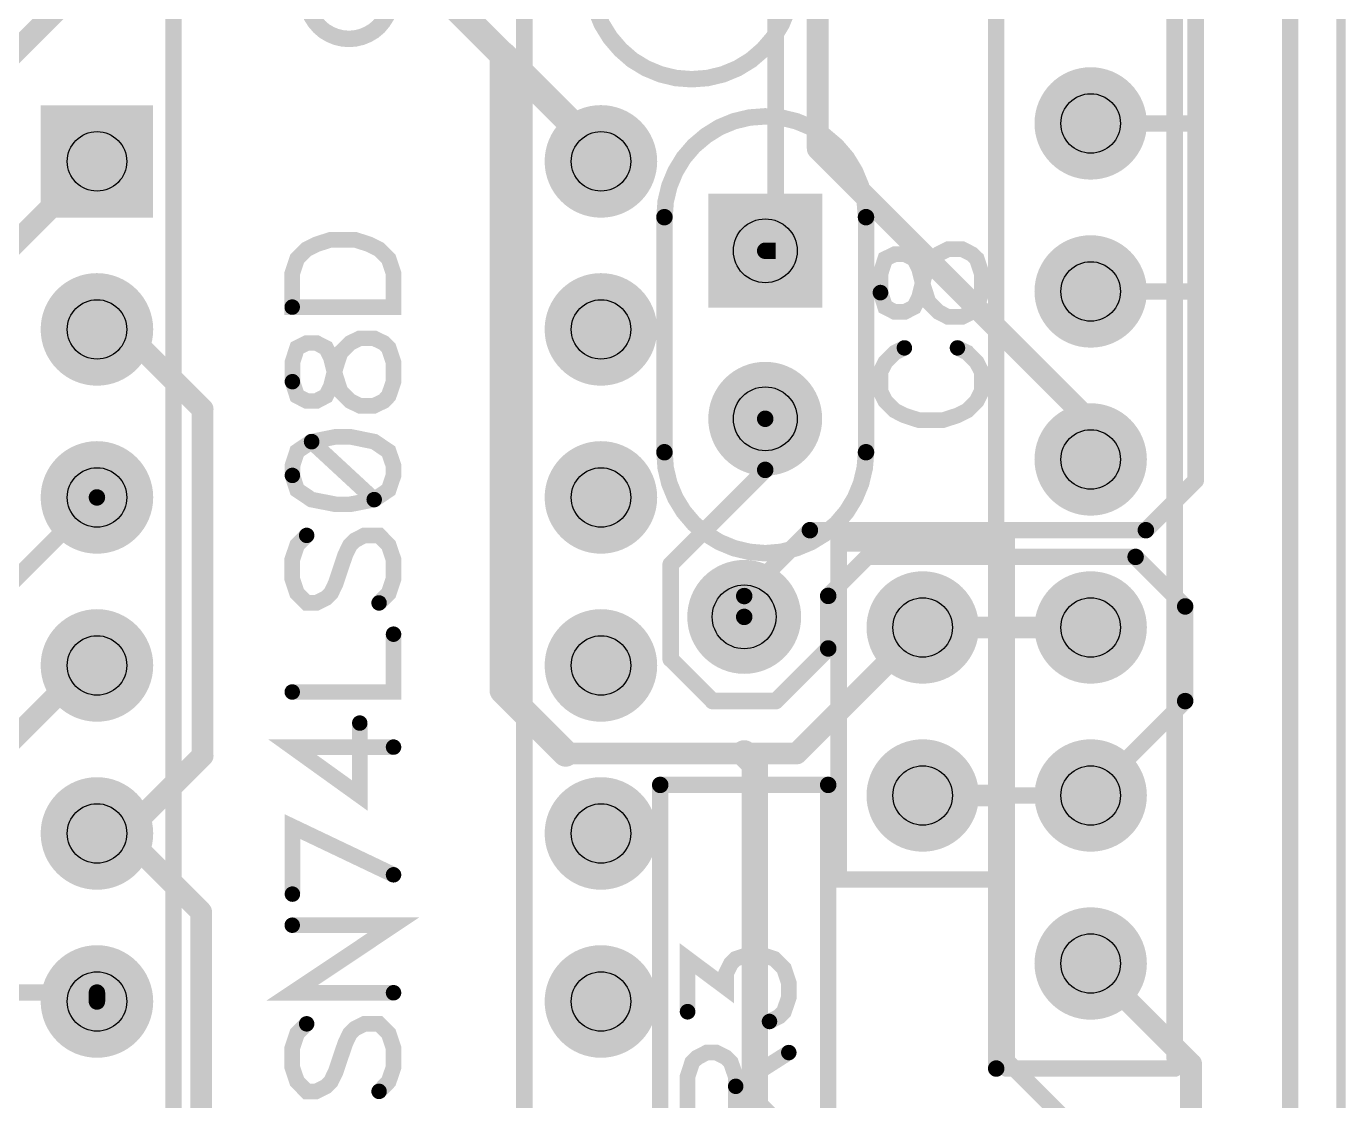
# Model space of a CAD drawing. Extents: x 0 to 2.88, y -0.23 to 2.17.
# Drawn here: x 2.091 to 2.877, y 0.843 to 1.483 of the extents above; entities that cross this region are included whole.
import ezdxf

# ---------------------------------------------------------------- set-up
doc = ezdxf.new("R2010")
doc.units = 0
for name, color, linetype in [('Board_Outline', 13, 'CONTINUOUS'), ('Bottom', 6, 'CONTINUOUS'), ('Bottom_Mask', 10, 'CONTINUOUS'), ('Drill_Bottom', 8, 'CONTINUOUS'), ('Drill_Top', 7, 'CONTINUOUS'), ('Top', 5, 'CONTINUOUS'), ('Top_Mask', 3, 'CONTINUOUS'), ('Top_Silk', 2, 'CONTINUOUS')]:
    doc.layers.add(name, color=color, linetype=linetype)

msp = doc.modelspace()

# ---------------------------------------------------------------- linework, layer by layer
at = {"layer": 'Board_Outline', "linetype": 'CONTINUOUS', "const_width": 0.0055}
msp.add_lwpolyline([(0, 2.1654), (2.874, 2.1654), (2.874, 0), (0, 0), (0, 2.1654)], dxfattribs=at)
at = {"layer": 'Bottom', "linetype": 'CONTINUOUS'}
for points, const_width in [([(2.8438, 0.4737), (2.8438, 2.0375)], 0.0098), ([(2.5625, 1.6625), (2.5625, 1.4099)], 0.013), ([(2.5375, 1.6563), (2.5375, 1.3492)], 0.0098), ([(2.7875, 1.5375), (2.7875, 1.425)], 0.0098), ([(2.0813, 1.4642), (2.1189, 1.5017)], 0.013), ([(2.339, 1.5017), (2.4335, 1.4072)], 0.0157), ([(2.4388, 1.4024), (2.375, 1.4661)], 0.0157), ([(2.375, 1.4661), (2.375, 1.0875)], 0.0157), ([(2.725, 1.425), (2.7875, 1.425)], 0.0098), ([(2.7875, 1.425), (2.7875, 1.325)], 0.0098), ([(2.4335, 1.4072), (2.4335, 1.4024)], 0.0157), ([(2.5625, 1.4099), (2.7474, 1.225)], 0.013), ([(2.1335, 1.4024), (2.0812, 1.3501)], 0.013), ([(2.4335, 1.4024), (2.4388, 1.4024)], 0.0157), ([(2.5375, 1.3492), (2.5313, 1.3492)], 0.0098), ([(2.725, 1.325), (2.7875, 1.325)], 0.0098), ([(2.7875, 1.325), (2.7875, 1.2125)], 0.0098), ([(2.1335, 1.3024), (2.1367, 1.3056)], 0.013), ([(2.1367, 1.3056), (2.1456, 1.3056)], 0.013), ([(2.1456, 1.3056), (2.1963, 1.2549)], 0.013), ([(2.1963, 1.2549), (2.1963, 1.0486)], 0.013), ([(2.5313, 1.2492), (2.5313, 1.2188)], 0.0098), ([(2.7474, 1.225), (2.725, 1.225)], 0.013), ([(2.5313, 1.2188), (2.475, 1.1625)], 0.0098), ([(2.7875, 1.2125), (2.7579, 1.1829)], 0.0098), ([(2.1335, 1.2024), (1.9686, 1.0375)], 0.0098), ([(2.5579, 1.1829), (2.5187, 1.1437)], 0.0098), ([(2.7579, 1.1829), (2.5579, 1.1829)], 0.0098), ([(2.5688, 1.1438), (2.592, 1.167)], 0.0098), ([(2.592, 1.167), (2.7517, 1.167)], 0.0098), ([(2.7517, 1.167), (2.7812, 1.1375)], 0.0098), ([(2.475, 1.1625), (2.475, 1.1062)], 0.0098), ([(2.5187, 1.1437), (2.5187, 1.1313)], 0.0098), ([(2.5688, 1.1125), (2.5688, 1.1438)], 0.0098), ([(2.7812, 1.1375), (2.7812, 1.0812)], 0.0098), ([(2.55, 1.05), (2.625, 1.125)], 0.013), ([(2.625, 1.125), (2.725, 1.125)], 0.013), ([(2.5375, 1.0812), (2.5688, 1.1125)], 0.0098), ([(2.1274, 1.1024), (2.0126, 0.9876)], 0.013), ([(2.1335, 1.1024), (2.1274, 1.1024)], 0.013), ([(2.475, 1.1062), (2.5, 1.0812)], 0.0098), ([(2.375, 1.0875), (2.4125, 1.05)], 0.0157), ([(2.5, 1.0812), (2.5375, 1.0812)], 0.0098), ([(2.7812, 1.0812), (2.725, 1.025)], 0.0098), ([(2.1963, 1.0486), (2.1501, 1.0024)], 0.013), ([(2.4125, 1.05), (2.5188, 1.05)], 0.013), ([(2.525, 1.0438), (2.5188, 1.05)], 0.0157), ([(2.5188, 1.05), (2.55, 1.05)], 0.013), ([(2.525, 0.84), (2.525, 1.0438)], 0.0157), ([(2.675, 1.025), (2.625, 1.025)], 0.013), ([(2.675, 0.8671), (2.675, 1.025)], 0.0098), ([(2.675, 1.025), (2.725, 1.025)], 0.0098), ([(2.1335, 1.0024), (2.1409, 0.9949)], 0.013), ([(2.1501, 1.0024), (2.1335, 1.0024)], 0.013), ([(2.1409, 0.9949), (2.1563, 0.9949)], 0.013), ([(2.1563, 0.9949), (2.1955, 0.9557)], 0.013), ([(2.1955, 0.9557), (2.1955, 0.7302)], 0.013), ([(2.7847, 0.8653), (2.725, 0.925)], 0.013), ([(2.022, 0.9077), (2.1335, 0.9077)], 0.0098), ([(2.1335, 0.9077), (2.1335, 0.9024)], 0.0098), ([(2.7339, 0.8083), (2.675, 0.8671)], 0.0098), ([(2.7847, 0.5705), (2.7847, 0.8653)], 0.013), ([(2.6634, 0.7017), (2.525, 0.84)], 0.0157)]:
    msp.add_lwpolyline(points, dxfattribs=dict(at, const_width=const_width))
for points, const_width in [([(2.3711, 1.4661, 1), (2.3789, 1.4661, 1), (2.3711, 1.4661, 1)], 0.0079), ([(2.3711, 1.4661, 1), (2.3789, 1.4661, 1), (2.3711, 1.4661, 1)], 0.0079), ([(2.7398, 1.425, 1), (2.7102, 1.425, 1), (2.7398, 1.425, 1)], 0.0295), ([(2.4482, 1.4024, 1), (2.4187, 1.4024, 1), (2.4482, 1.4024, 1)], 0.0295), ([(2.7225, 1.425, 1), (2.7275, 1.425, 1), (2.7225, 1.425, 1)], 0.0049), ([(2.785, 1.425, 1), (2.79, 1.425, 1), (2.785, 1.425, 1)], 0.0049), ([(2.785, 1.425, 1), (2.79, 1.425, 1), (2.785, 1.425, 1)], 0.0049), ([(2.785, 1.425, 1), (2.79, 1.425, 1), (2.785, 1.425, 1)], 0.0049), ([(2.4295, 1.4072, 1), (2.4374, 1.4072, 1), (2.4295, 1.4072, 1)], 0.0079), ([(2.4295, 1.4072, 1), (2.4374, 1.4072, 1), (2.4295, 1.4072, 1)], 0.0079), ([(2.5593, 1.4099, 1), (2.5657, 1.4099, 1), (2.5593, 1.4099, 1)], 0.0065), ([(2.5593, 1.4099, 1), (2.5657, 1.4099, 1), (2.5593, 1.4099, 1)], 0.0065), ([(2.1302, 1.4024, 1), (2.1367, 1.4024, 1), (2.1302, 1.4024, 1)], 0.0065), ([(2.4295, 1.4024, 1), (2.4374, 1.4024, 1), (2.4295, 1.4024, 1)], 0.0079), ([(2.4295, 1.4024, 1), (2.4374, 1.4024, 1), (2.4295, 1.4024, 1)], 0.0079), ([(2.4348, 1.4024, 1), (2.4427, 1.4024, 1), (2.4348, 1.4024, 1)], 0.0079), ([(2.4348, 1.4024, 1), (2.4427, 1.4024, 1), (2.4348, 1.4024, 1)], 0.0079), ([(2.5288, 1.3492, 1), (2.5337, 1.3492, 1), (2.5288, 1.3492, 1)], 0.0049), ([(2.535, 1.3492, 1), (2.54, 1.3492, 1), (2.535, 1.3492, 1)], 0.0049), ([(2.535, 1.3492, 1), (2.54, 1.3492, 1), (2.535, 1.3492, 1)], 0.0049), ([(2.7398, 1.325, 1), (2.7102, 1.325, 1), (2.7398, 1.325, 1)], 0.0295), ([(2.1482, 1.3024, 1), (2.1187, 1.3024, 1), (2.1482, 1.3024, 1)], 0.0295), ([(2.4482, 1.3024, 1), (2.4187, 1.3024, 1), (2.4482, 1.3024, 1)], 0.0295), ([(2.7225, 1.325, 1), (2.7275, 1.325, 1), (2.7225, 1.325, 1)], 0.0049), ([(2.785, 1.325, 1), (2.79, 1.325, 1), (2.785, 1.325, 1)], 0.0049), ([(2.785, 1.325, 1), (2.79, 1.325, 1), (2.785, 1.325, 1)], 0.0049), ([(2.785, 1.325, 1), (2.79, 1.325, 1), (2.785, 1.325, 1)], 0.0049), ([(2.1334, 1.3056, 1), (2.1399, 1.3056, 1), (2.1334, 1.3056, 1)], 0.0065), ([(2.1334, 1.3056, 1), (2.1399, 1.3056, 1), (2.1334, 1.3056, 1)], 0.0065), ([(2.1423, 1.3056, 1), (2.1488, 1.3056, 1), (2.1423, 1.3056, 1)], 0.0065), ([(2.1423, 1.3056, 1), (2.1488, 1.3056, 1), (2.1423, 1.3056, 1)], 0.0065), ([(2.1302, 1.3024, 1), (2.1367, 1.3024, 1), (2.1302, 1.3024, 1)], 0.0065), ([(2.5463, 1.2492, 1), (2.5163, 1.2492, 1), (2.5463, 1.2492, 1)], 0.03), ([(2.1931, 1.2549, 1), (2.1996, 1.2549, 1), (2.1931, 1.2549, 1)], 0.0065), ([(2.1931, 1.2549, 1), (2.1996, 1.2549, 1), (2.1931, 1.2549, 1)], 0.0065), ([(2.5288, 1.2492, 1), (2.5337, 1.2492, 1), (2.5288, 1.2492, 1)], 0.0049), ([(2.7398, 1.225, 1), (2.7102, 1.225, 1), (2.7398, 1.225, 1)], 0.0295), ([(2.1482, 1.2024, 1), (2.1187, 1.2024, 1), (2.1482, 1.2024, 1)], 0.0295), ([(2.4482, 1.2024, 1), (2.4187, 1.2024, 1), (2.4482, 1.2024, 1)], 0.0295), ([(2.7218, 1.225, 1), (2.7282, 1.225, 1), (2.7218, 1.225, 1)], 0.0065), ([(2.7442, 1.225, 1), (2.7507, 1.225, 1), (2.7442, 1.225, 1)], 0.0065), ([(2.7442, 1.225, 1), (2.7507, 1.225, 1), (2.7442, 1.225, 1)], 0.0065), ([(2.5288, 1.2188, 1), (2.5337, 1.2188, 1), (2.5288, 1.2188, 1)], 0.0049), ([(2.5288, 1.2188, 1), (2.5337, 1.2188, 1), (2.5288, 1.2188, 1)], 0.0049), ([(2.785, 1.2125, 1), (2.79, 1.2125, 1), (2.785, 1.2125, 1)], 0.0049), ([(2.785, 1.2125, 1), (2.79, 1.2125, 1), (2.785, 1.2125, 1)], 0.0049), ([(2.131, 1.2024, 1), (2.1359, 1.2024, 1), (2.131, 1.2024, 1)], 0.0049), ([(2.5554, 1.1829, 1), (2.5603, 1.1829, 1), (2.5554, 1.1829, 1)], 0.0049), ([(2.5554, 1.1829, 1), (2.5603, 1.1829, 1), (2.5554, 1.1829, 1)], 0.0049), ([(2.7554, 1.1829, 1), (2.7603, 1.1829, 1), (2.7554, 1.1829, 1)], 0.0049), ([(2.7554, 1.1829, 1), (2.7603, 1.1829, 1), (2.7554, 1.1829, 1)], 0.0049), ([(2.5895, 1.167, 1), (2.5945, 1.167, 1), (2.5895, 1.167, 1)], 0.0049), ([(2.5895, 1.167, 1), (2.5945, 1.167, 1), (2.5895, 1.167, 1)], 0.0049), ([(2.7493, 1.167, 1), (2.7542, 1.167, 1), (2.7493, 1.167, 1)], 0.0049), ([(2.7493, 1.167, 1), (2.7542, 1.167, 1), (2.7493, 1.167, 1)], 0.0049), ([(2.4725, 1.1625, 1), (2.4775, 1.1625, 1), (2.4725, 1.1625, 1)], 0.0049), ([(2.4725, 1.1625, 1), (2.4775, 1.1625, 1), (2.4725, 1.1625, 1)], 0.0049), ([(2.5337, 1.1313, 1), (2.5037, 1.1313, 1), (2.5337, 1.1313, 1)], 0.03), ([(2.6398, 1.125, 1), (2.6102, 1.125, 1), (2.6398, 1.125, 1)], 0.0295), ([(2.7398, 1.125, 1), (2.7102, 1.125, 1), (2.7398, 1.125, 1)], 0.0295), ([(2.5163, 1.1437, 1), (2.5212, 1.1437, 1), (2.5163, 1.1437, 1)], 0.0049), ([(2.5163, 1.1437, 1), (2.5212, 1.1437, 1), (2.5163, 1.1437, 1)], 0.0049), ([(2.5663, 1.1438, 1), (2.5712, 1.1438, 1), (2.5663, 1.1438, 1)], 0.0049), ([(2.5663, 1.1438, 1), (2.5712, 1.1438, 1), (2.5663, 1.1438, 1)], 0.0049), ([(2.7788, 1.1375, 1), (2.7837, 1.1375, 1), (2.7788, 1.1375, 1)], 0.0049), ([(2.7788, 1.1375, 1), (2.7837, 1.1375, 1), (2.7788, 1.1375, 1)], 0.0049), ([(2.1482, 1.1024, 1), (2.1187, 1.1024, 1), (2.1482, 1.1024, 1)], 0.0295), ([(2.4482, 1.1024, 1), (2.4187, 1.1024, 1), (2.4482, 1.1024, 1)], 0.0295), ([(2.5163, 1.1313, 1), (2.5212, 1.1313, 1), (2.5163, 1.1313, 1)], 0.0049), ([(2.6218, 1.125, 1), (2.6282, 1.125, 1), (2.6218, 1.125, 1)], 0.0065), ([(2.6218, 1.125, 1), (2.6282, 1.125, 1), (2.6218, 1.125, 1)], 0.0065), ([(2.7218, 1.125, 1), (2.7282, 1.125, 1), (2.7218, 1.125, 1)], 0.0065), ([(2.5663, 1.1125, 1), (2.5712, 1.1125, 1), (2.5663, 1.1125, 1)], 0.0049), ([(2.5663, 1.1125, 1), (2.5712, 1.1125, 1), (2.5663, 1.1125, 1)], 0.0049), ([(2.1241, 1.1024, 1), (2.1306, 1.1024, 1), (2.1241, 1.1024, 1)], 0.0065), ([(2.1241, 1.1024, 1), (2.1306, 1.1024, 1), (2.1241, 1.1024, 1)], 0.0065), ([(2.1302, 1.1024, 1), (2.1367, 1.1024, 1), (2.1302, 1.1024, 1)], 0.0065), ([(2.4725, 1.1062, 1), (2.4775, 1.1062, 1), (2.4725, 1.1062, 1)], 0.0049), ([(2.4725, 1.1062, 1), (2.4775, 1.1062, 1), (2.4725, 1.1062, 1)], 0.0049), ([(2.3711, 1.0875, 1), (2.3789, 1.0875, 1), (2.3711, 1.0875, 1)], 0.0079), ([(2.3711, 1.0875, 1), (2.3789, 1.0875, 1), (2.3711, 1.0875, 1)], 0.0079), ([(2.4975, 1.0812, 1), (2.5025, 1.0812, 1), (2.4975, 1.0812, 1)], 0.0049), ([(2.4975, 1.0812, 1), (2.5025, 1.0812, 1), (2.4975, 1.0812, 1)], 0.0049), ([(2.535, 1.0812, 1), (2.54, 1.0812, 1), (2.535, 1.0812, 1)], 0.0049), ([(2.535, 1.0812, 1), (2.54, 1.0812, 1), (2.535, 1.0812, 1)], 0.0049), ([(2.7788, 1.0812, 1), (2.7837, 1.0812, 1), (2.7788, 1.0812, 1)], 0.0049), ([(2.7788, 1.0812, 1), (2.7837, 1.0812, 1), (2.7788, 1.0812, 1)], 0.0049), ([(2.1931, 1.0486, 1), (2.1996, 1.0486, 1), (2.1931, 1.0486, 1)], 0.0065), ([(2.1931, 1.0486, 1), (2.1996, 1.0486, 1), (2.1931, 1.0486, 1)], 0.0065), ([(2.4086, 1.05, 1), (2.4164, 1.05, 1), (2.4086, 1.05, 1)], 0.0079), ([(2.4093, 1.05, 1), (2.4157, 1.05, 1), (2.4093, 1.05, 1)], 0.0065), ([(2.5148, 1.05, 1), (2.5227, 1.05, 1), (2.5148, 1.05, 1)], 0.0079), ([(2.5155, 1.05, 1), (2.522, 1.05, 1), (2.5155, 1.05, 1)], 0.0065), ([(2.5155, 1.05, 1), (2.522, 1.05, 1), (2.5155, 1.05, 1)], 0.0065), ([(2.5468, 1.05, 1), (2.5532, 1.05, 1), (2.5468, 1.05, 1)], 0.0065), ([(2.5468, 1.05, 1), (2.5532, 1.05, 1), (2.5468, 1.05, 1)], 0.0065), ([(2.6398, 1.025, 1), (2.6102, 1.025, 1), (2.6398, 1.025, 1)], 0.0295), ([(2.7398, 1.025, 1), (2.7102, 1.025, 1), (2.7398, 1.025, 1)], 0.0295), ([(2.5211, 1.0438, 1), (2.5289, 1.0438, 1), (2.5211, 1.0438, 1)], 0.0079), ([(2.5211, 1.0438, 1), (2.5289, 1.0438, 1), (2.5211, 1.0438, 1)], 0.0079), ([(2.1482, 1.0024, 1), (2.1187, 1.0024, 1), (2.1482, 1.0024, 1)], 0.0295), ([(2.4482, 1.0024, 1), (2.4187, 1.0024, 1), (2.4482, 1.0024, 1)], 0.0295), ([(2.6218, 1.025, 1), (2.6282, 1.025, 1), (2.6218, 1.025, 1)], 0.0065), ([(2.6718, 1.025, 1), (2.6782, 1.025, 1), (2.6718, 1.025, 1)], 0.0065), ([(2.6725, 1.025, 1), (2.6775, 1.025, 1), (2.6725, 1.025, 1)], 0.0049), ([(2.6725, 1.025, 1), (2.6775, 1.025, 1), (2.6725, 1.025, 1)], 0.0049), ([(2.7225, 1.025, 1), (2.7275, 1.025, 1), (2.7225, 1.025, 1)], 0.0049), ([(2.7225, 1.025, 1), (2.7275, 1.025, 1), (2.7225, 1.025, 1)], 0.0049), ([(2.1302, 1.0024, 1), (2.1367, 1.0024, 1), (2.1302, 1.0024, 1)], 0.0065), ([(2.1302, 1.0024, 1), (2.1367, 1.0024, 1), (2.1302, 1.0024, 1)], 0.0065), ([(2.1469, 1.0024, 1), (2.1534, 1.0024, 1), (2.1469, 1.0024, 1)], 0.0065), ([(2.1469, 1.0024, 1), (2.1534, 1.0024, 1), (2.1469, 1.0024, 1)], 0.0065), ([(2.1377, 0.9949, 1), (2.1442, 0.9949, 1), (2.1377, 0.9949, 1)], 0.0065), ([(2.1377, 0.9949, 1), (2.1442, 0.9949, 1), (2.1377, 0.9949, 1)], 0.0065), ([(2.153, 0.9949, 1), (2.1595, 0.9949, 1), (2.153, 0.9949, 1)], 0.0065), ([(2.153, 0.9949, 1), (2.1595, 0.9949, 1), (2.153, 0.9949, 1)], 0.0065), ([(2.1922, 0.9557, 1), (2.1987, 0.9557, 1), (2.1922, 0.9557, 1)], 0.0065), ([(2.1922, 0.9557, 1), (2.1987, 0.9557, 1), (2.1922, 0.9557, 1)], 0.0065), ([(2.7398, 0.925, 1), (2.7102, 0.925, 1), (2.7398, 0.925, 1)], 0.0295), ([(2.1482, 0.9024, 1), (2.1187, 0.9024, 1), (2.1482, 0.9024, 1)], 0.0295), ([(2.4482, 0.9024, 1), (2.4187, 0.9024, 1), (2.4482, 0.9024, 1)], 0.0295), ([(2.7218, 0.925, 1), (2.7282, 0.925, 1), (2.7218, 0.925, 1)], 0.0065), ([(2.131, 0.9077, 1), (2.1359, 0.9077, 1), (2.131, 0.9077, 1)], 0.0049), ([(2.131, 0.9077, 1), (2.1359, 0.9077, 1), (2.131, 0.9077, 1)], 0.0049), ([(2.131, 0.9024, 1), (2.1359, 0.9024, 1), (2.131, 0.9024, 1)], 0.0049), ([(2.6725, 0.8671, 1), (2.6775, 0.8671, 1), (2.6725, 0.8671, 1)], 0.0049), ([(2.6725, 0.8671, 1), (2.6775, 0.8671, 1), (2.6725, 0.8671, 1)], 0.0049), ([(2.7815, 0.8653, 1), (2.788, 0.8653, 1), (2.7815, 0.8653, 1)], 0.0065), ([(2.7815, 0.8653, 1), (2.788, 0.8653, 1), (2.7815, 0.8653, 1)], 0.0065), ([(2.5211, 0.84, 1), (2.5289, 0.84, 1), (2.5211, 0.84, 1)], 0.0079), ([(2.5211, 0.84, 1), (2.5289, 0.84, 1), (2.5211, 0.84, 1)], 0.0079)]:
    msp.add_lwpolyline(points, format="xyb", dxfattribs=dict(at, const_width=const_width))
at = {"layer": 'Bottom'}
for points in [[(2.1039, 1.4319), (2.163, 1.4319), (2.1039, 1.3728), (2.163, 1.3728)], [(2.5013, 1.3792), (2.5613, 1.3792), (2.5013, 1.3192), (2.5613, 1.3192)]]:
    msp.add_solid(points, dxfattribs=at)
at = {"layer": 'Bottom_Mask', "linetype": 'CONTINUOUS'}
for points, const_width in [([(2.7417, 1.425, 1), (2.7083, 1.425, 1), (2.7417, 1.425, 1)], 0.0335), ([(2.7083, 1.425, 1), (2.7417, 1.425, 1), (2.7083, 1.425, 1)], 0.0335), ([(2.4502, 1.4024, 1), (2.4167, 1.4024, 1), (2.4502, 1.4024, 1)], 0.0335), ([(2.4167, 1.4024, 1), (2.4502, 1.4024, 1), (2.4167, 1.4024, 1)], 0.0335), ([(2.7417, 1.325, 1), (2.7083, 1.325, 1), (2.7417, 1.325, 1)], 0.0335), ([(2.7083, 1.325, 1), (2.7417, 1.325, 1), (2.7083, 1.325, 1)], 0.0335), ([(2.1502, 1.3024, 1), (2.1167, 1.3024, 1), (2.1502, 1.3024, 1)], 0.0335), ([(2.1167, 1.3024, 1), (2.1502, 1.3024, 1), (2.1167, 1.3024, 1)], 0.0335), ([(2.4502, 1.3024, 1), (2.4167, 1.3024, 1), (2.4502, 1.3024, 1)], 0.0335), ([(2.4167, 1.3024, 1), (2.4502, 1.3024, 1), (2.4167, 1.3024, 1)], 0.0335), ([(2.5482, 1.2492, 1), (2.5143, 1.2492, 1), (2.5482, 1.2492, 1)], 0.0339), ([(2.5143, 1.2492, 1), (2.5482, 1.2492, 1), (2.5143, 1.2492, 1)], 0.0339), ([(2.7417, 1.225, 1), (2.7083, 1.225, 1), (2.7417, 1.225, 1)], 0.0335), ([(2.7083, 1.225, 1), (2.7417, 1.225, 1), (2.7083, 1.225, 1)], 0.0335), ([(2.1502, 1.2024, 1), (2.1167, 1.2024, 1), (2.1502, 1.2024, 1)], 0.0335), ([(2.1167, 1.2024, 1), (2.1502, 1.2024, 1), (2.1167, 1.2024, 1)], 0.0335), ([(2.4502, 1.2024, 1), (2.4167, 1.2024, 1), (2.4502, 1.2024, 1)], 0.0335), ([(2.4167, 1.2024, 1), (2.4502, 1.2024, 1), (2.4167, 1.2024, 1)], 0.0335), ([(2.5357, 1.1313, 1), (2.5018, 1.1313, 1), (2.5357, 1.1313, 1)], 0.0339), ([(2.5018, 1.1313, 1), (2.5357, 1.1313, 1), (2.5018, 1.1313, 1)], 0.0339), ([(2.6417, 1.125, 1), (2.6083, 1.125, 1), (2.6417, 1.125, 1)], 0.0335), ([(2.6083, 1.125, 1), (2.6417, 1.125, 1), (2.6083, 1.125, 1)], 0.0335), ([(2.7417, 1.125, 1), (2.7083, 1.125, 1), (2.7417, 1.125, 1)], 0.0335), ([(2.7083, 1.125, 1), (2.7417, 1.125, 1), (2.7083, 1.125, 1)], 0.0335), ([(2.1502, 1.1024, 1), (2.1167, 1.1024, 1), (2.1502, 1.1024, 1)], 0.0335), ([(2.1167, 1.1024, 1), (2.1502, 1.1024, 1), (2.1167, 1.1024, 1)], 0.0335), ([(2.4502, 1.1024, 1), (2.4167, 1.1024, 1), (2.4502, 1.1024, 1)], 0.0335), ([(2.4167, 1.1024, 1), (2.4502, 1.1024, 1), (2.4167, 1.1024, 1)], 0.0335), ([(2.6417, 1.025, 1), (2.6083, 1.025, 1), (2.6417, 1.025, 1)], 0.0335), ([(2.6083, 1.025, 1), (2.6417, 1.025, 1), (2.6083, 1.025, 1)], 0.0335), ([(2.7417, 1.025, 1), (2.7083, 1.025, 1), (2.7417, 1.025, 1)], 0.0335), ([(2.7083, 1.025, 1), (2.7417, 1.025, 1), (2.7083, 1.025, 1)], 0.0335), ([(2.1502, 1.0024, 1), (2.1167, 1.0024, 1), (2.1502, 1.0024, 1)], 0.0335), ([(2.1167, 1.0024, 1), (2.1502, 1.0024, 1), (2.1167, 1.0024, 1)], 0.0335), ([(2.4502, 1.0024, 1), (2.4167, 1.0024, 1), (2.4502, 1.0024, 1)], 0.0335), ([(2.4167, 1.0024, 1), (2.4502, 1.0024, 1), (2.4167, 1.0024, 1)], 0.0335), ([(2.7417, 0.925, 1), (2.7083, 0.925, 1), (2.7417, 0.925, 1)], 0.0335), ([(2.7083, 0.925, 1), (2.7417, 0.925, 1), (2.7083, 0.925, 1)], 0.0335), ([(2.1502, 0.9024, 1), (2.1167, 0.9024, 1), (2.1502, 0.9024, 1)], 0.0335), ([(2.1167, 0.9024, 1), (2.1502, 0.9024, 1), (2.1167, 0.9024, 1)], 0.0335), ([(2.4502, 0.9024, 1), (2.4167, 0.9024, 1), (2.4502, 0.9024, 1)], 0.0335), ([(2.4167, 0.9024, 1), (2.4502, 0.9024, 1), (2.4167, 0.9024, 1)], 0.0335)]:
    msp.add_lwpolyline(points, format="xyb", dxfattribs=dict(at, const_width=const_width))
at = {"layer": 'Bottom_Mask'}
for points in [[(2.1, 1.4358), (2.1669, 1.4358), (2.1, 1.3689), (2.1669, 1.3689)], [(2.4973, 1.3831), (2.5652, 1.3831), (2.4973, 1.3153), (2.5652, 1.3153)]]:
    msp.add_solid(points, dxfattribs=at)
at = {"layer": 'Drill_Bottom'}
for centre, radius in [((2.725, 1.425), 0.0177), ((2.1335, 1.4024), 0.0177), ((2.4335, 1.4024), 0.0177), ((2.5313, 1.3492), 0.019), ((2.725, 1.325), 0.0177), ((2.1335, 1.3024), 0.0177), ((2.4335, 1.3024), 0.0177), ((2.5313, 1.2492), 0.019), ((2.725, 1.225), 0.0177), ((2.1335, 1.2024), 0.0177), ((2.4335, 1.2024), 0.0177), ((2.5187, 1.1313), 0.019), ((2.625, 1.125), 0.0177), ((2.725, 1.125), 0.0177), ((2.1335, 1.1024), 0.0177), ((2.4335, 1.1024), 0.0177), ((2.625, 1.025), 0.0177), ((2.725, 1.025), 0.0177), ((2.1335, 1.0024), 0.0177), ((2.4335, 1.0024), 0.0177), ((2.725, 0.925), 0.0177), ((2.1335, 0.9024), 0.0177), ((2.4335, 0.9024), 0.0177)]:
    msp.add_circle(centre, radius, dxfattribs=at)
at = {"layer": 'Drill_Top'}
for centre, radius in [((2.725, 1.425), 0.0177), ((2.1335, 1.4024), 0.0177), ((2.4335, 1.4024), 0.0177), ((2.5313, 1.3492), 0.019), ((2.725, 1.325), 0.0177), ((2.1335, 1.3024), 0.0177), ((2.4335, 1.3024), 0.0177), ((2.5313, 1.2492), 0.019), ((2.725, 1.225), 0.0177), ((2.1335, 1.2024), 0.0177), ((2.4335, 1.2024), 0.0177), ((2.5187, 1.1313), 0.019), ((2.625, 1.125), 0.0177), ((2.725, 1.125), 0.0177), ((2.1335, 1.1024), 0.0177), ((2.4335, 1.1024), 0.0177), ((2.625, 1.025), 0.0177), ((2.725, 1.025), 0.0177), ((2.1335, 1.0024), 0.0177), ((2.4335, 1.0024), 0.0177), ((2.725, 0.925), 0.0177), ((2.1335, 0.9024), 0.0177), ((2.4335, 0.9024), 0.0177)]:
    msp.add_circle(centre, radius, dxfattribs=at)
at = {"layer": 'Top', "linetype": 'CONTINUOUS'}
for points, const_width in [([(2.7398, 1.425, 1), (2.7102, 1.425, 1), (2.7398, 1.425, 1)], 0.0295), ([(2.4482, 1.4024, 1), (2.4187, 1.4024, 1), (2.4482, 1.4024, 1)], 0.0295), ([(2.7398, 1.325, 1), (2.7102, 1.325, 1), (2.7398, 1.325, 1)], 0.0295), ([(2.1482, 1.3024, 1), (2.1187, 1.3024, 1), (2.1482, 1.3024, 1)], 0.0295), ([(2.4482, 1.3024, 1), (2.4187, 1.3024, 1), (2.4482, 1.3024, 1)], 0.0295), ([(2.5463, 1.2492, 1), (2.5163, 1.2492, 1), (2.5463, 1.2492, 1)], 0.03), ([(2.7398, 1.225, 1), (2.7102, 1.225, 1), (2.7398, 1.225, 1)], 0.0295), ([(2.1482, 1.2024, 1), (2.1187, 1.2024, 1), (2.1482, 1.2024, 1)], 0.0295), ([(2.4482, 1.2024, 1), (2.4187, 1.2024, 1), (2.4482, 1.2024, 1)], 0.0295), ([(2.5337, 1.1313, 1), (2.5037, 1.1313, 1), (2.5337, 1.1313, 1)], 0.03), ([(2.6398, 1.125, 1), (2.6102, 1.125, 1), (2.6398, 1.125, 1)], 0.0295), ([(2.7398, 1.125, 1), (2.7102, 1.125, 1), (2.7398, 1.125, 1)], 0.0295), ([(2.1482, 1.1024, 1), (2.1187, 1.1024, 1), (2.1482, 1.1024, 1)], 0.0295), ([(2.4482, 1.1024, 1), (2.4187, 1.1024, 1), (2.4482, 1.1024, 1)], 0.0295), ([(2.6398, 1.025, 1), (2.6102, 1.025, 1), (2.6398, 1.025, 1)], 0.0295), ([(2.7398, 1.025, 1), (2.7102, 1.025, 1), (2.7398, 1.025, 1)], 0.0295), ([(2.1482, 1.0024, 1), (2.1187, 1.0024, 1), (2.1482, 1.0024, 1)], 0.0295), ([(2.4482, 1.0024, 1), (2.4187, 1.0024, 1), (2.4482, 1.0024, 1)], 0.0295), ([(2.7398, 0.925, 1), (2.7102, 0.925, 1), (2.7398, 0.925, 1)], 0.0295), ([(2.1482, 0.9024, 1), (2.1187, 0.9024, 1), (2.1482, 0.9024, 1)], 0.0295), ([(2.4482, 0.9024, 1), (2.4187, 0.9024, 1), (2.4482, 0.9024, 1)], 0.0295)]:
    msp.add_lwpolyline(points, format="xyb", dxfattribs=dict(at, const_width=const_width))
at = {"layer": 'Top'}
for points in [[(2.1039, 1.4319), (2.163, 1.4319), (2.1039, 1.3728), (2.163, 1.3728)], [(2.5013, 1.3792), (2.5613, 1.3792), (2.5013, 1.3192), (2.5613, 1.3192)]]:
    msp.add_solid(points, dxfattribs=at)
at = {"layer": 'Top_Mask', "linetype": 'CONTINUOUS'}
for points, const_width in [([(2.7417, 1.425, 1), (2.7083, 1.425, 1), (2.7417, 1.425, 1)], 0.0335), ([(2.7083, 1.425, 1), (2.7417, 1.425, 1), (2.7083, 1.425, 1)], 0.0335), ([(2.4502, 1.4024, 1), (2.4167, 1.4024, 1), (2.4502, 1.4024, 1)], 0.0335), ([(2.4167, 1.4024, 1), (2.4502, 1.4024, 1), (2.4167, 1.4024, 1)], 0.0335), ([(2.7417, 1.325, 1), (2.7083, 1.325, 1), (2.7417, 1.325, 1)], 0.0335), ([(2.7083, 1.325, 1), (2.7417, 1.325, 1), (2.7083, 1.325, 1)], 0.0335), ([(2.1502, 1.3024, 1), (2.1167, 1.3024, 1), (2.1502, 1.3024, 1)], 0.0335), ([(2.1167, 1.3024, 1), (2.1502, 1.3024, 1), (2.1167, 1.3024, 1)], 0.0335), ([(2.4502, 1.3024, 1), (2.4167, 1.3024, 1), (2.4502, 1.3024, 1)], 0.0335), ([(2.4167, 1.3024, 1), (2.4502, 1.3024, 1), (2.4167, 1.3024, 1)], 0.0335), ([(2.5482, 1.2492, 1), (2.5143, 1.2492, 1), (2.5482, 1.2492, 1)], 0.0339), ([(2.5143, 1.2492, 1), (2.5482, 1.2492, 1), (2.5143, 1.2492, 1)], 0.0339), ([(2.7417, 1.225, 1), (2.7083, 1.225, 1), (2.7417, 1.225, 1)], 0.0335), ([(2.7083, 1.225, 1), (2.7417, 1.225, 1), (2.7083, 1.225, 1)], 0.0335), ([(2.1502, 1.2024, 1), (2.1167, 1.2024, 1), (2.1502, 1.2024, 1)], 0.0335), ([(2.1167, 1.2024, 1), (2.1502, 1.2024, 1), (2.1167, 1.2024, 1)], 0.0335), ([(2.4502, 1.2024, 1), (2.4167, 1.2024, 1), (2.4502, 1.2024, 1)], 0.0335), ([(2.4167, 1.2024, 1), (2.4502, 1.2024, 1), (2.4167, 1.2024, 1)], 0.0335), ([(2.5357, 1.1313, 1), (2.5018, 1.1313, 1), (2.5357, 1.1313, 1)], 0.0339), ([(2.5018, 1.1313, 1), (2.5357, 1.1313, 1), (2.5018, 1.1313, 1)], 0.0339), ([(2.6417, 1.125, 1), (2.6083, 1.125, 1), (2.6417, 1.125, 1)], 0.0335), ([(2.6083, 1.125, 1), (2.6417, 1.125, 1), (2.6083, 1.125, 1)], 0.0335), ([(2.7417, 1.125, 1), (2.7083, 1.125, 1), (2.7417, 1.125, 1)], 0.0335), ([(2.7083, 1.125, 1), (2.7417, 1.125, 1), (2.7083, 1.125, 1)], 0.0335), ([(2.1502, 1.1024, 1), (2.1167, 1.1024, 1), (2.1502, 1.1024, 1)], 0.0335), ([(2.1167, 1.1024, 1), (2.1502, 1.1024, 1), (2.1167, 1.1024, 1)], 0.0335), ([(2.4502, 1.1024, 1), (2.4167, 1.1024, 1), (2.4502, 1.1024, 1)], 0.0335), ([(2.4167, 1.1024, 1), (2.4502, 1.1024, 1), (2.4167, 1.1024, 1)], 0.0335), ([(2.6417, 1.025, 1), (2.6083, 1.025, 1), (2.6417, 1.025, 1)], 0.0335), ([(2.6083, 1.025, 1), (2.6417, 1.025, 1), (2.6083, 1.025, 1)], 0.0335), ([(2.7417, 1.025, 1), (2.7083, 1.025, 1), (2.7417, 1.025, 1)], 0.0335), ([(2.7083, 1.025, 1), (2.7417, 1.025, 1), (2.7083, 1.025, 1)], 0.0335), ([(2.1502, 1.0024, 1), (2.1167, 1.0024, 1), (2.1502, 1.0024, 1)], 0.0335), ([(2.1167, 1.0024, 1), (2.1502, 1.0024, 1), (2.1167, 1.0024, 1)], 0.0335), ([(2.4502, 1.0024, 1), (2.4167, 1.0024, 1), (2.4502, 1.0024, 1)], 0.0335), ([(2.4167, 1.0024, 1), (2.4502, 1.0024, 1), (2.4167, 1.0024, 1)], 0.0335), ([(2.7417, 0.925, 1), (2.7083, 0.925, 1), (2.7417, 0.925, 1)], 0.0335), ([(2.7083, 0.925, 1), (2.7417, 0.925, 1), (2.7083, 0.925, 1)], 0.0335), ([(2.1502, 0.9024, 1), (2.1167, 0.9024, 1), (2.1502, 0.9024, 1)], 0.0335), ([(2.1167, 0.9024, 1), (2.1502, 0.9024, 1), (2.1167, 0.9024, 1)], 0.0335), ([(2.4502, 0.9024, 1), (2.4167, 0.9024, 1), (2.4502, 0.9024, 1)], 0.0335), ([(2.4167, 0.9024, 1), (2.4502, 0.9024, 1), (2.4167, 0.9024, 1)], 0.0335)]:
    msp.add_lwpolyline(points, format="xyb", dxfattribs=dict(at, const_width=const_width))
at = {"layer": 'Top_Mask'}
for points in [[(2.1, 1.4358), (2.1669, 1.4358), (2.1, 1.3689), (2.1669, 1.3689)], [(2.4973, 1.3831), (2.5652, 1.3831), (2.4973, 1.3153), (2.5652, 1.3153)]]:
    msp.add_solid(points, dxfattribs=at)
at = {"layer": 'Top_Silk', "linetype": 'CONTINUOUS'}
for points, const_width in [([(2.6687, 0.8625), (2.6687, 1.675)], 0.0098), ([(2.775, 0.8688), (2.775, 1.6687)], 0.0098), ([(2.4275, 1.5113), (2.4282, 1.5019), (2.4304, 1.4928), (2.434, 1.4841), (2.439, 1.476), (2.4451, 1.4689), (2.4522, 1.4627), (2.4603, 1.4578), (2.469, 1.4542), (2.4781, 1.452), (2.4875, 1.4513), (2.4969, 1.452), (2.5061, 1.4542), (2.5148, 1.4578), (2.5228, 1.4627), (2.53, 1.4689), (2.5361, 1.476), (2.541, 1.4841), (2.5446, 1.4928), (2.5468, 1.5019), (2.5475, 1.5113)], 0.0098), ([(2.179, 1.5), (2.179, 0.7047)], 0.0098), ([(2.2583, 1.5), (2.2587, 1.4961), (2.2597, 1.4923), (2.2612, 1.4888), (2.2633, 1.4855), (2.2659, 1.4825), (2.2688, 1.48), (2.2722, 1.478), (2.2758, 1.4765), (2.2796, 1.4756), (2.2835, 1.4753), (2.2873, 1.4756), (2.2911, 1.4765), (2.2947, 1.478), (2.2981, 1.48), (2.3011, 1.4825), (2.3036, 1.4855), (2.3057, 1.4888), (2.3072, 1.4923), (2.3082, 1.4961), (2.3086, 1.5)], 0.0098), ([(2.3879, 1.5), (2.3879, 0.7047)], 0.0098), ([(2.5913, 1.3692), (2.5905, 1.3785), (2.5883, 1.3877), (2.5847, 1.3964), (2.5798, 1.4045), (2.5737, 1.4116), (2.5665, 1.4177), (2.5585, 1.4227), (2.5498, 1.4263), (2.5407, 1.4285), (2.5313, 1.4292), (2.5219, 1.4285), (2.5127, 1.4263), (2.504, 1.4227), (2.496, 1.4177), (2.4888, 1.4116), (2.4827, 1.4045), (2.4778, 1.3964), (2.4742, 1.3877), (2.472, 1.3785), (2.4713, 1.3692)], 0.0098), ([(2.4713, 1.3692), (2.4713, 1.2293)], 0.0098), ([(2.5913, 1.3692), (2.5913, 1.2293)], 0.0098), ([(2.2497, 1.3157), (2.31, 1.3157), (2.31, 1.3357), (2.3071, 1.3444), (2.3014, 1.3501), (2.2956, 1.353), (2.287, 1.3558), (2.2727, 1.3558), (2.264, 1.353), (2.2583, 1.3501), (2.2526, 1.3444), (2.2497, 1.3357), (2.2497, 1.3157)], 0.0093), ([(2.5999, 1.3243), (2.6027, 1.3157), (2.6084, 1.3128), (2.6142, 1.3128), (2.6199, 1.3157), (2.6228, 1.3214), (2.6257, 1.3329), (2.6285, 1.3415), (2.6343, 1.3472), (2.64, 1.3501), (2.6486, 1.3501), (2.6543, 1.3472), (2.6572, 1.3444), (2.6601, 1.3357), (2.6601, 1.3243), (2.6572, 1.3157), (2.6543, 1.3128), (2.6486, 1.3099), (2.64, 1.3099), (2.6343, 1.3128), (2.6285, 1.3186), (2.6257, 1.3271), (2.6228, 1.3386), (2.6199, 1.3444), (2.6142, 1.3472), (2.6084, 1.3472), (2.6027, 1.3444), (2.5999, 1.3357), (2.5999, 1.3243)], 0.0093), ([(2.2498, 1.2713), (2.2526, 1.2628), (2.2583, 1.2598), (2.2641, 1.2598), (2.2698, 1.2628), (2.2727, 1.2685), (2.2756, 1.2799), (2.2784, 1.2886), (2.2842, 1.2943), (2.2899, 1.2971), (2.2985, 1.2971), (2.3042, 1.2943), (2.3071, 1.2914), (2.31, 1.2828), (2.31, 1.2713), (2.3071, 1.2628), (2.3042, 1.2598), (2.2985, 1.257), (2.2899, 1.257), (2.2842, 1.2598), (2.2784, 1.2656), (2.2756, 1.2742), (2.2727, 1.2856), (2.2698, 1.2914), (2.2641, 1.2943), (2.2583, 1.2943), (2.2526, 1.2914), (2.2498, 1.2828), (2.2498, 1.2713)], 0.0093), ([(2.6141, 1.2914), (2.6084, 1.2886), (2.6027, 1.2828), (2.5998, 1.2771), (2.5998, 1.2656), (2.6027, 1.2598), (2.6084, 1.2541), (2.6141, 1.2512), (2.6227, 1.2484), (2.6371, 1.2484), (2.6457, 1.2512), (2.6515, 1.2541), (2.6572, 1.2598), (2.6601, 1.2656), (2.6601, 1.2771), (2.6572, 1.2828), (2.6515, 1.2886), (2.6457, 1.2914)], 0.0093), ([(2.2498, 1.2155), (2.2526, 1.2069), (2.2612, 1.2011), (2.2756, 1.1983), (2.2842, 1.1983), (2.2985, 1.2011), (2.3071, 1.2069), (2.31, 1.2155), (2.31, 1.2212), (2.3071, 1.2298), (2.2985, 1.2356), (2.2842, 1.2385), (2.2756, 1.2385), (2.2612, 1.2356), (2.2526, 1.2298), (2.2498, 1.2212), (2.2498, 1.2155)], 0.0093), ([(2.2612, 1.2356), (2.2985, 1.2011)], 0.0093), ([(2.4713, 1.2293), (2.472, 1.2199), (2.4742, 1.2107), (2.4778, 1.202), (2.4827, 1.194), (2.4888, 1.1868), (2.496, 1.1807), (2.504, 1.1758), (2.5127, 1.1722), (2.5219, 1.17), (2.5313, 1.1692), (2.5407, 1.17), (2.5498, 1.1722), (2.5585, 1.1758), (2.5665, 1.1807), (2.5737, 1.1868), (2.5798, 1.194), (2.5847, 1.202), (2.5883, 1.2107), (2.5905, 1.2199), (2.5913, 1.2293)], 0.0098), ([(2.2583, 1.1798), (2.2526, 1.174), (2.2497, 1.1654), (2.2497, 1.154), (2.2526, 1.1453), (2.2583, 1.1396), (2.264, 1.1396), (2.2698, 1.1425), (2.2727, 1.1453), (2.2755, 1.151), (2.2813, 1.1683), (2.2841, 1.174), (2.287, 1.1769), (2.2927, 1.1798), (2.3014, 1.1798), (2.3071, 1.174), (2.31, 1.1654), (2.31, 1.154), (2.3071, 1.1453), (2.3014, 1.1396)], 0.0093), ([(2.575, 1.175), (2.675, 1.175), (2.675, 0.975), (2.575, 0.975), (2.575, 1.175)], 0.0098), ([(2.2497, 1.0866), (2.31, 1.0866), (2.31, 1.121)], 0.0093), ([(2.31, 1.0538), (2.2498, 1.0538), (2.2899, 1.025), (2.2899, 1.0681)], 0.0093), ([(2.4687, 0.7312), (2.4687, 1.0313)], 0.0098), ([(2.5687, 1.0313), (2.4687, 1.0313)], 0.0098), ([(2.5687, 0.7312), (2.5687, 1.0313)], 0.0098), ([(2.31, 0.9778), (2.2498, 1.0065), (2.2498, 0.9663)], 0.0093), ([(2.2497, 0.9478), (2.31, 0.9478), (2.2497, 0.9076), (2.31, 0.9076)], 0.0093), ([(2.485, 0.8963), (2.485, 0.9278), (2.508, 0.9106), (2.508, 0.9192), (2.5108, 0.9249), (2.5137, 0.9278), (2.5223, 0.9307), (2.528, 0.9307), (2.5366, 0.9278), (2.5424, 0.9221), (2.5453, 0.9135), (2.5453, 0.9048), (2.5424, 0.8963), (2.5395, 0.8934), (2.5338, 0.8905)], 0.0093), ([(2.2583, 0.8891), (2.2526, 0.8834), (2.2497, 0.8747), (2.2497, 0.8633), (2.2526, 0.8547), (2.2583, 0.8489), (2.264, 0.8489), (2.2698, 0.8518), (2.2727, 0.8547), (2.2755, 0.8604), (2.2813, 0.8776), (2.2841, 0.8834), (2.287, 0.8862), (2.2927, 0.8891), (2.3014, 0.8891), (2.3071, 0.8834), (2.31, 0.8747), (2.31, 0.8633), (2.3071, 0.8547), (2.3014, 0.8489)], 0.0093), ([(2.5137, 0.8318), (2.5137, 0.8576), (2.5108, 0.8662), (2.5079, 0.8691), (2.5022, 0.872), (2.4965, 0.872), (2.4908, 0.8691), (2.4878, 0.8662), (2.485, 0.8576), (2.485, 0.8318), (2.5453, 0.8318)], 0.0093), ([(2.5137, 0.8519), (2.5453, 0.872)], 0.0093), ([(2.675, 0.8625), (2.775, 0.8625)], 0.0098)]:
    msp.add_lwpolyline(points, dxfattribs=dict(at, const_width=const_width))
for points, const_width in [([(2.4688, 1.3692, 1), (2.4737, 1.3692, 1), (2.4688, 1.3692, 1)], 0.0049), ([(2.4688, 1.3692, 1), (2.4737, 1.3692, 1), (2.4688, 1.3692, 1)], 0.0049), ([(2.5888, 1.3692, 1), (2.5937, 1.3692, 1), (2.5888, 1.3692, 1)], 0.0049), ([(2.5888, 1.3692, 1), (2.5937, 1.3692, 1), (2.5888, 1.3692, 1)], 0.0049), ([(2.5975, 1.3243, 1), (2.6022, 1.3243, 1), (2.5975, 1.3243, 1)], 0.0046), ([(2.2474, 1.3157, 1), (2.252, 1.3157, 1), (2.2474, 1.3157, 1)], 0.0046), ([(2.6118, 1.2914, 1), (2.6164, 1.2914, 1), (2.6118, 1.2914, 1)], 0.0046), ([(2.6434, 1.2914, 1), (2.648, 1.2914, 1), (2.6434, 1.2914, 1)], 0.0046), ([(2.2475, 1.2713, 1), (2.2521, 1.2713, 1), (2.2475, 1.2713, 1)], 0.0046), ([(2.2589, 1.2356, 1), (2.2636, 1.2356, 1), (2.2589, 1.2356, 1)], 0.0046), ([(2.4688, 1.2293, 1), (2.4737, 1.2293, 1), (2.4688, 1.2293, 1)], 0.0049), ([(2.4688, 1.2293, 1), (2.4737, 1.2293, 1), (2.4688, 1.2293, 1)], 0.0049), ([(2.5888, 1.2293, 1), (2.5937, 1.2293, 1), (2.5888, 1.2293, 1)], 0.0049), ([(2.5888, 1.2293, 1), (2.5937, 1.2293, 1), (2.5888, 1.2293, 1)], 0.0049), ([(2.2475, 1.2155, 1), (2.2521, 1.2155, 1), (2.2475, 1.2155, 1)], 0.0046), ([(2.2962, 1.2011, 1), (2.3008, 1.2011, 1), (2.2962, 1.2011, 1)], 0.0046), ([(2.256, 1.1798, 1), (2.2606, 1.1798, 1), (2.256, 1.1798, 1)], 0.0046), ([(2.2991, 1.1396, 1), (2.3037, 1.1396, 1), (2.2991, 1.1396, 1)], 0.0046), ([(2.3077, 1.121, 1), (2.3123, 1.121, 1), (2.3077, 1.121, 1)], 0.0046), ([(2.2474, 1.0866, 1), (2.252, 1.0866, 1), (2.2474, 1.0866, 1)], 0.0046), ([(2.2876, 1.0681, 1), (2.2922, 1.0681, 1), (2.2876, 1.0681, 1)], 0.0046), ([(2.3077, 1.0538, 1), (2.3123, 1.0538, 1), (2.3077, 1.0538, 1)], 0.0046), ([(2.4663, 1.0313, 1), (2.4712, 1.0313, 1), (2.4663, 1.0313, 1)], 0.0049), ([(2.4663, 1.0313, 1), (2.4712, 1.0313, 1), (2.4663, 1.0313, 1)], 0.0049), ([(2.5663, 1.0313, 1), (2.5712, 1.0313, 1), (2.5663, 1.0313, 1)], 0.0049), ([(2.5663, 1.0313, 1), (2.5712, 1.0313, 1), (2.5663, 1.0313, 1)], 0.0049), ([(2.3077, 0.9778, 1), (2.3123, 0.9778, 1), (2.3077, 0.9778, 1)], 0.0046), ([(2.2475, 0.9663, 1), (2.2521, 0.9663, 1), (2.2475, 0.9663, 1)], 0.0046), ([(2.2474, 0.9478, 1), (2.252, 0.9478, 1), (2.2474, 0.9478, 1)], 0.0046), ([(2.3077, 0.9076, 1), (2.3123, 0.9076, 1), (2.3077, 0.9076, 1)], 0.0046), ([(2.4827, 0.8963, 1), (2.4874, 0.8963, 1), (2.4827, 0.8963, 1)], 0.0046), ([(2.256, 0.8891, 1), (2.2606, 0.8891, 1), (2.256, 0.8891, 1)], 0.0046), ([(2.5315, 0.8905, 1), (2.5361, 0.8905, 1), (2.5315, 0.8905, 1)], 0.0046), ([(2.543, 0.872, 1), (2.5476, 0.872, 1), (2.543, 0.872, 1)], 0.0046), ([(2.7725, 0.8688, 1), (2.7775, 0.8688, 1), (2.7725, 0.8688, 1)], 0.0049), ([(2.6663, 0.8625, 1), (2.6712, 0.8625, 1), (2.6663, 0.8625, 1)], 0.0049), ([(2.6725, 0.8625, 1), (2.6775, 0.8625, 1), (2.6725, 0.8625, 1)], 0.0049), ([(2.7725, 0.8625, 1), (2.7775, 0.8625, 1), (2.7725, 0.8625, 1)], 0.0049), ([(2.5114, 0.8519, 1), (2.516, 0.8519, 1), (2.5114, 0.8519, 1)], 0.0046), ([(2.2991, 0.8489, 1), (2.3037, 0.8489, 1), (2.2991, 0.8489, 1)], 0.0046)]:
    msp.add_lwpolyline(points, format="xyb", dxfattribs=dict(at, const_width=const_width))

doc.saveas('drawing.dxf')
